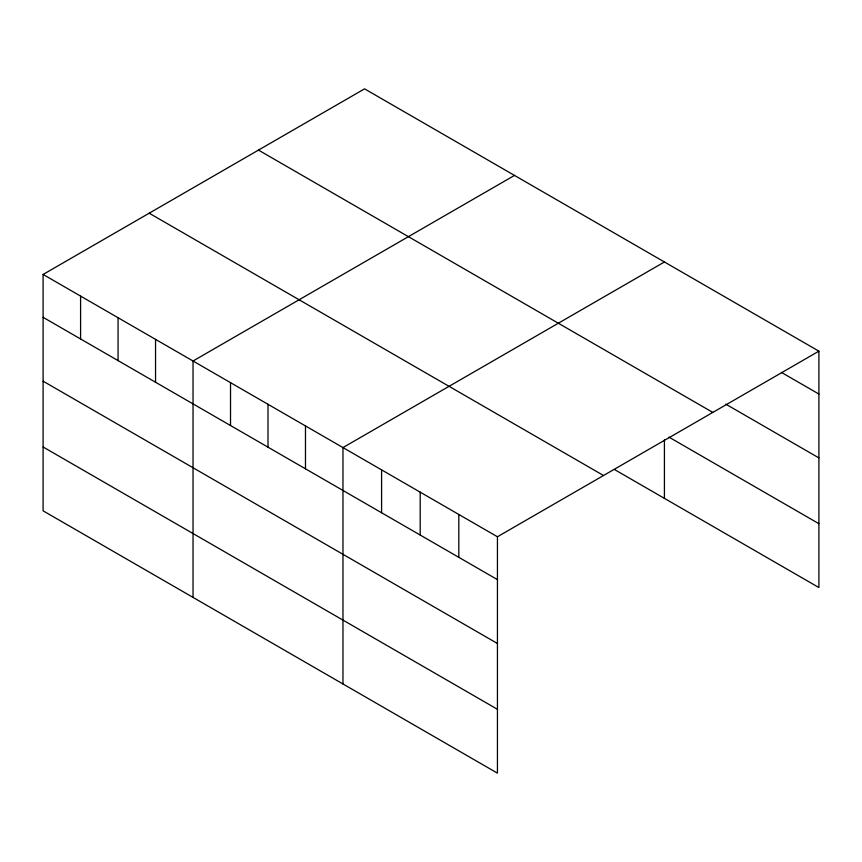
<?xml version="1.0" encoding="UTF-8"?>
<svg xmlns="http://www.w3.org/2000/svg" width="862" height="862" viewBox="0 0 862 862"><rect width="100%" height="100%" fill="white"/><g stroke="black" fill="none" stroke-linecap="round" stroke-linejoin="round"><path stroke-width="1.29" d="M43.1 274.45L497.439 536.757L497.439 773.149L43.1 510.832L43.1 274.45L364.561 88.851L818.9 351.168L818.9 587.55L614.444 469.51M514.485 175.417L193.034 361.006L193.034 597.398M664.419 261.983L342.968 447.572L342.968 683.954M497.439 536.757L818.9 351.168M781.414 372.406L818.9 394.042M725.761 404.127L818.9 457.905M258.471 150.096L712.82 412.413M668.966 437.131L818.9 523.697M149.18 213.205L603.529 475.512M43.1 317.324L497.439 579.641M43.1 381.176L497.439 643.494M43.1 446.979L497.439 709.286M664.419 439.835L664.419 498.365M458.821 514.463L458.821 557.337M420.203 492.17L420.203 535.043M381.586 469.865L381.586 512.75M305.482 425.936L305.482 468.809M267.996 404.289L267.996 447.162M230.52 382.653L230.52 425.526M155.548 339.369L155.548 382.243M118.062 317.722L118.062 360.607M80.586 296.086L80.586 338.96"/></g></svg>
